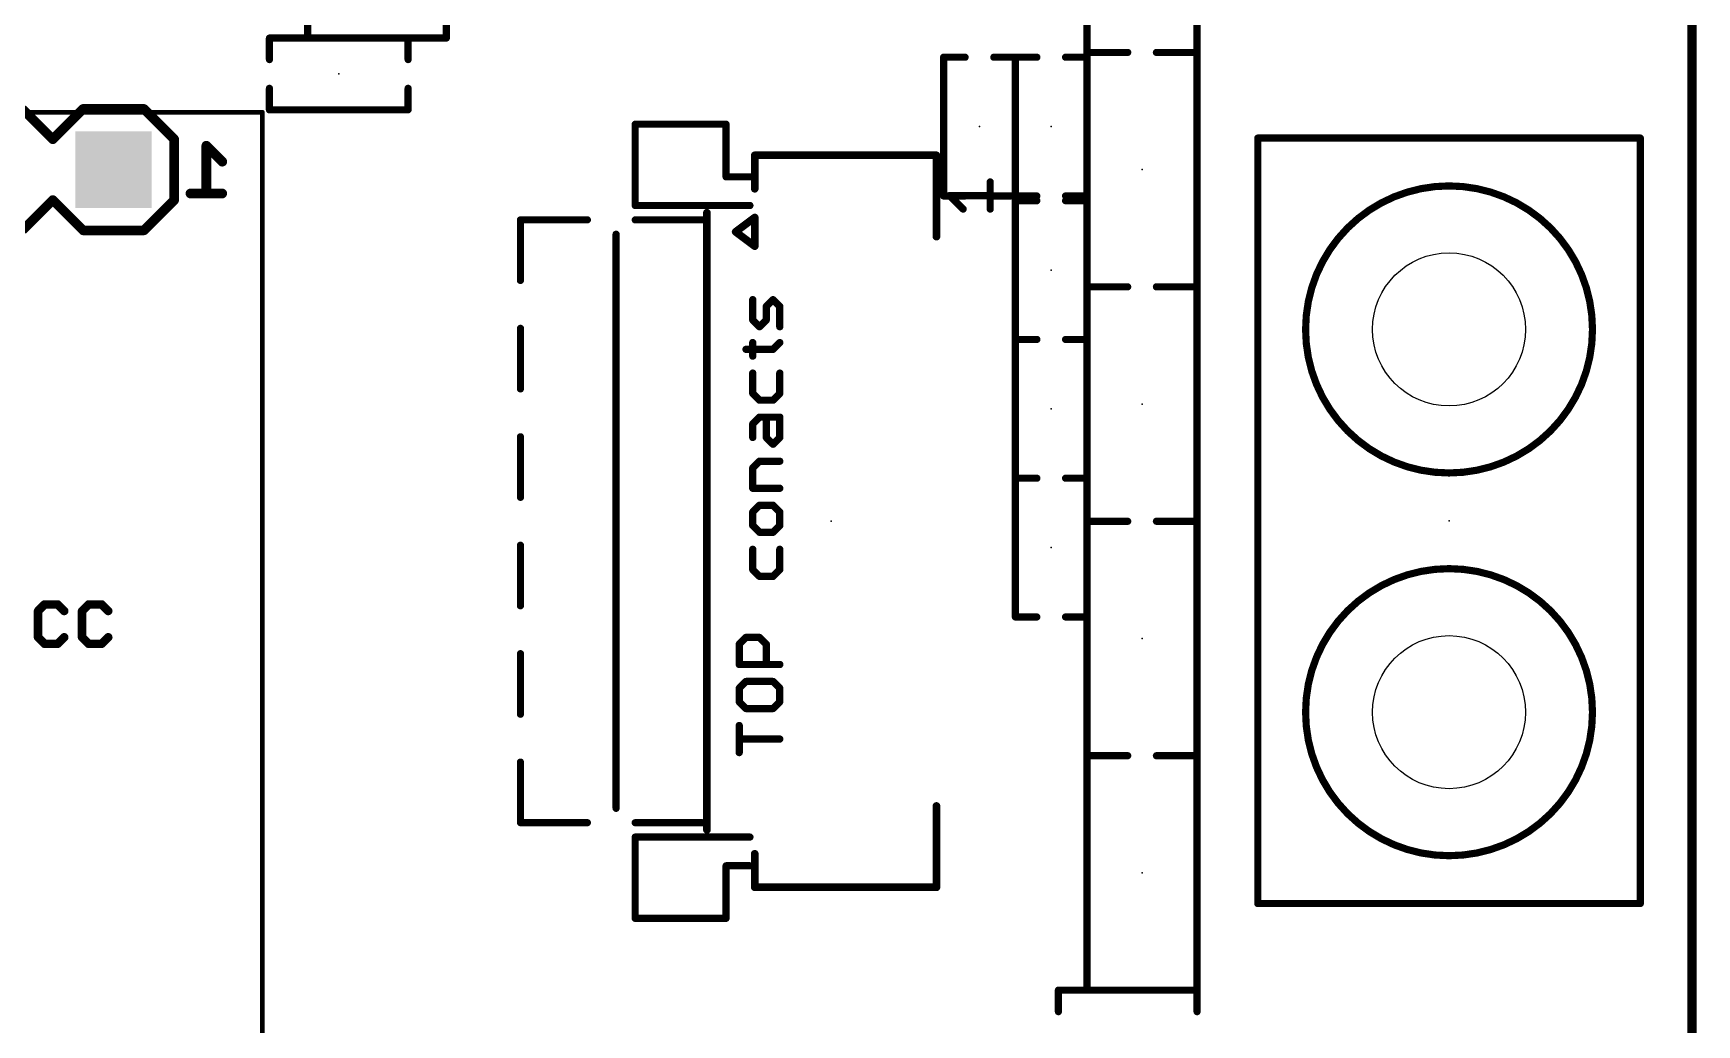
# Model space of a CAD drawing. Extents: x 0 to 89, y 0 to 124.
# Drawn here: x 54.21 to 89, y 50.43 to 71.15 of the extents above; entities that cross this region are included whole.
import ezdxf

# ---------------------------------------------------------------- set-up
doc = ezdxf.new("R2010")
doc.units = 0
for name, color, linetype in [('17', 82, 'CONTINUOUS'), ('20', 7, 'CONTINUOUS'), ('21', 253, 'CONTINUOUS'), ('22', 253, 'CONTINUOUS'), ('23', 7, 'CONTINUOUS'), ('24', 7, 'CONTINUOUS')]:
    doc.layers.add(name, color=color, linetype=linetype)

# ---------------------------------------------------------------- blocks, each defined once
blk = doc.blocks.new('SQUAREP')
blk.add_solid([(-0.5, -0.5), (0.5, -0.5), (-0.5, 0.5), (0.5, 0.5)])

msp = doc.modelspace()

# ---------------------------------------------------------------- linework, layer by layer
at = {"layer": '20', "const_width": 0.01}
msp.add_lwpolyline([(88.9, 0), (88.9, 121.92)], dxfattribs=at)
at = {"layer": '20'}
for centre in [(83.82, 64.96), (83.82, 56.96)]:
    msp.add_circle(centre, 1.6, dxfattribs=at)
at = {"layer": '21'}
for points, const_width in [([(88.9, 0), (88.9, 121.92)], 0.2), ([(76.25, 70.75), (76.25, 75.65)], 0.15), ([(78.55, 75.65), (78.55, 70.75)], 0.15), ([(59.95, 71.05), (59.95, 71.5)], 0.15), ([(62.85, 71.5), (62.85, 71.05)], 0.15), ([(59.15, 70.6), (59.15, 71.05)], 0.15), ([(59.15, 71.05), (62.05, 71.05)], 0.15), ([(62.85, 71.05), (59.95, 71.05)], 0.15), ([(62.05, 71.05), (62.05, 70.6)], 0.15), ([(73.25, 67.75), (73.25, 70.65)], 0.15), ([(73.25, 70.65), (73.7, 70.65)], 0.15), ([(74.3, 70.65), (74.75, 70.65)], 0.15), ([(74.75, 70.65), (74.75, 67.75)], 0.15), ([(74.75, 67.75), (74.75, 70.65)], 0.15), ([(74.75, 70.65), (75.2, 70.65)], 0.15), ([(75.8, 70.65), (76.25, 70.65)], 0.15), ([(76.25, 65.85), (76.25, 70.75)], 0.15), ([(76.25, 70.75), (77.1, 70.75)], 0.15), ([(77.1, 70.75), (76.25, 70.75)], 0.15), ([(76.25, 70.65), (76.25, 67.75)], 0.15), ([(77.7, 70.75), (78.55, 70.75)], 0.15), ([(78.55, 70.75), (77.7, 70.75)], 0.15), ([(78.55, 70.75), (78.55, 65.85)], 0.15), ([(59.15, 69.55), (59.15, 70)], 0.15), ([(62.05, 70), (62.05, 69.55)], 0.15), ([(62.05, 69.55), (59.15, 69.55)], 0.15), ([(66.8, 69.25), (68.7, 69.25)], 0.15), ([(66.8, 69.25), (66.8, 67.55)], 0.15), ([(68.7, 69.25), (68.7, 68.15)], 0.15), ([(79.82, 68.96), (87.82, 68.96)], 0.15), ([(79.82, 52.96), (79.82, 68.96)], 0.15), ([(87.82, 68.96), (87.82, 52.96)], 0.15), ([(73.1, 68.6), (69.3, 68.6)], 0.16), ([(69.3, 68.6), (69.3, 67.9)], 0.16), ([(73.1, 66.9), (73.1, 68.6)], 0.16), ([(68.7, 68.15), (69.2, 68.15)], 0.15), ([(74.2238, 67.4762), (74.2238, 68.0418)], 0.1524), ([(66.8, 67.55), (69.2, 67.55)], 0.15), ([(73.7, 67.75), (73.25, 67.75)], 0.15), ([(73.6583, 67.4762), (73.3755, 67.759)], 0.1524), ([(73.3755, 67.759), (74.2238, 67.759)], 0.1524), ([(74.75, 67.75), (74.3, 67.75)], 0.15), ([(75.2, 67.75), (74.75, 67.75)], 0.15), ([(74.75, 64.75), (74.75, 67.65)], 0.15), ([(74.75, 67.65), (75.2, 67.65)], 0.15), ([(76.25, 67.75), (75.8, 67.75)], 0.15), ([(75.8, 67.65), (76.25, 67.65)], 0.15), ([(76.25, 67.65), (76.25, 64.75)], 0.15), ([(65.8, 67.25), (64.4, 67.25)], 0.15), ([(64.4, 67.25), (64.4, 65.9833)], 0.15), ([(68.2, 67.25), (66.8, 67.25)], 0.15), ([(68.3, 67.4), (68.3, 54.5)], 0.16), ([(69.3, 67.3), (68.9, 67)], 0.16), ([(69.3, 66.7), (69.3, 67.3)], 0.16), ([(66.4, 66.95), (66.4, 54.95)], 0.15), ([(68.9, 67), (69.3, 66.7)], 0.16), ([(77.1, 65.85), (76.25, 65.85)], 0.15), ([(76.25, 60.95), (76.25, 65.85)], 0.15), ([(76.25, 65.85), (77.1, 65.85)], 0.15), ([(78.55, 65.85), (77.7, 65.85)], 0.15), ([(77.7, 65.85), (78.55, 65.85)], 0.15), ([(78.55, 65.85), (78.55, 60.95)], 0.15), ([(69.2583, 65.1576), (69.2583, 65.5818)], 0.1524), ([(69.6824, 65.5818), (69.541, 65.4404)], 0.1524), ([(69.541, 65.4404), (69.541, 65.1576)], 0.1524), ([(69.8238, 65.4404), (69.6824, 65.5818)], 0.1524), ([(69.8238, 65.0163), (69.8238, 65.4404)], 0.1524), ([(64.4, 64.9833), (64.4, 63.7167)], 0.15), ([(69.3996, 65.0163), (69.2583, 65.1576)], 0.1524), ([(69.541, 65.1576), (69.3996, 65.0163)], 0.1524), ([(69.2583, 64.4024), (69.2583, 64.6852)], 0.1524), ([(69.6824, 64.5438), (69.8238, 64.6852)], 0.1524), ([(75.2, 64.75), (74.75, 64.75)], 0.15), ([(74.75, 61.85), (74.75, 64.75)], 0.15), ([(74.75, 64.75), (75.2, 64.75)], 0.15), ([(76.25, 64.75), (75.8, 64.75)], 0.15), ([(75.8, 64.75), (76.25, 64.75)], 0.15), ([(76.25, 64.75), (76.25, 61.85)], 0.15), ([(69.1169, 64.5438), (69.6824, 64.5438)], 0.1524), ([(69.2583, 64.0472), (69.2583, 63.623)], 0.1524), ([(69.8238, 63.623), (69.8238, 64.0472)], 0.1524), ([(69.2583, 63.623), (69.3996, 63.4816)], 0.1524), ([(69.6824, 63.4816), (69.8238, 63.623)], 0.1524), ([(69.3996, 63.4816), (69.6824, 63.4816)], 0.1524), ([(69.2583, 62.985), (69.3996, 63.1264)], 0.1524), ([(69.2583, 62.7022), (69.2583, 62.985)], 0.1524), ([(69.3996, 63.1264), (69.8238, 63.1264)], 0.1524), ([(69.541, 62.7022), (69.541, 63.1264)], 0.1524), ([(69.8238, 63.1264), (69.8238, 62.7022)], 0.1524), ([(64.4, 62.7167), (64.4, 61.45)], 0.15), ([(69.6824, 62.5608), (69.541, 62.7022)], 0.1524), ([(69.8238, 62.7022), (69.6824, 62.5608)], 0.1524), ([(69.2583, 62.0642), (69.3996, 62.2056)], 0.1524), ([(69.3996, 62.2056), (69.8238, 62.2056)], 0.1524), ([(69.2583, 61.64), (69.2583, 62.0642)], 0.1524), ([(74.75, 58.95), (74.75, 61.85)], 0.15), ([(74.75, 61.85), (75.2, 61.85)], 0.15), ([(75.2, 61.85), (74.75, 61.85)], 0.15), ([(75.8, 61.85), (76.25, 61.85)], 0.15), ([(76.25, 61.85), (75.8, 61.85)], 0.15), ([(76.25, 61.85), (76.25, 58.95)], 0.15), ([(69.8238, 61.64), (69.2583, 61.64)], 0.1524), ([(69.3996, 61.2848), (69.2583, 61.1434)], 0.1524), ([(69.6824, 61.2848), (69.3996, 61.2848)], 0.1524), ([(69.8238, 61.1434), (69.6824, 61.2848)], 0.1524), ([(69.2583, 61.1434), (69.2583, 60.8606)], 0.1524), ([(69.2583, 60.8606), (69.3996, 60.7193)], 0.1524), ([(69.6824, 60.7193), (69.8238, 60.8606)], 0.1524), ([(69.8238, 60.8606), (69.8238, 61.1434)], 0.1524), ([(76.25, 56.05), (76.25, 60.95)], 0.15), ([(76.25, 60.95), (77.1, 60.95)], 0.15), ([(77.1, 60.95), (76.25, 60.95)], 0.15), ([(77.7, 60.95), (78.55, 60.95)], 0.15), ([(78.55, 60.95), (77.7, 60.95)], 0.15), ([(78.55, 60.95), (78.55, 56.05)], 0.15), ([(69.3996, 60.7193), (69.6824, 60.7193)], 0.1524), ([(64.4, 60.45), (64.4, 59.1833)], 0.15), ([(69.2583, 60.364), (69.2583, 59.9399)], 0.1524), ([(69.8238, 59.9399), (69.8238, 60.364)], 0.1524), ([(69.2583, 59.9399), (69.3996, 59.7985)], 0.1524), ([(69.3996, 59.7985), (69.6824, 59.7985)], 0.1524), ([(69.6824, 59.7985), (69.8238, 59.9399)], 0.1524), ([(54.4476, 59.2118), (54.3105, 59.0747)], 0.1778), ([(54.3105, 59.0747), (54.3105, 58.5261)], 0.1778), ([(54.7219, 59.2118), (54.4476, 59.2118)], 0.1778), ([(54.8591, 59.0747), (54.7219, 59.2118)], 0.1778), ([(55.3684, 59.2118), (55.2313, 59.0747)], 0.1778), ([(55.2313, 59.0747), (55.2313, 58.5261)], 0.1778), ([(55.6427, 59.2118), (55.3684, 59.2118)], 0.1778), ([(55.7799, 59.0747), (55.6427, 59.2118)], 0.1778), ([(75.2, 58.95), (74.75, 58.95)], 0.15), ([(76.25, 58.95), (75.8, 58.95)], 0.15), ([(54.3105, 58.5261), (54.4476, 58.3889)], 0.1778), ([(54.4476, 58.3889), (54.7219, 58.3889)], 0.1778), ([(54.7219, 58.3889), (54.8591, 58.5261)], 0.1778), ([(55.2313, 58.5261), (55.3684, 58.3889)], 0.1778), ([(55.3684, 58.3889), (55.6427, 58.3889)], 0.1778), ([(55.6427, 58.3889), (55.7799, 58.5261)], 0.1778), ([(68.9755, 58.3811), (69.1169, 58.5225)], 0.1524), ([(68.9755, 57.9569), (68.9755, 58.3811)], 0.1524), ([(69.1169, 58.5225), (69.3996, 58.5225)], 0.1524), ([(69.3996, 58.5225), (69.541, 58.3811)], 0.1524), ([(69.541, 58.3811), (69.541, 57.9569)], 0.1524), ([(64.4, 58.1833), (64.4, 56.9167)], 0.15), ([(69.8238, 57.9569), (68.9755, 57.9569)], 0.1524), ([(69.1169, 57.6017), (68.9755, 57.4603)], 0.1524), ([(68.9755, 57.4603), (68.9755, 57.1775)], 0.1524), ([(69.6824, 57.6017), (69.1169, 57.6017)], 0.1524), ([(69.8238, 57.4603), (69.6824, 57.6017)], 0.1524), ([(69.8238, 57.1775), (69.8238, 57.4603)], 0.1524), ([(68.9755, 57.1775), (69.1169, 57.0361)], 0.1524), ([(69.1169, 57.0361), (69.6824, 57.0361)], 0.1524), ([(69.6824, 57.0361), (69.8238, 57.1775)], 0.1524), ([(68.9755, 56.1153), (68.9755, 56.6809)], 0.1524), ([(69.8238, 56.3981), (68.9755, 56.3981)], 0.1524), ([(77.1, 56.05), (76.25, 56.05)], 0.15), ([(76.25, 51.15), (76.25, 56.05)], 0.15), ([(76.25, 56.05), (77.1, 56.05)], 0.15), ([(78.55, 56.05), (77.7, 56.05)], 0.15), ([(77.7, 56.05), (78.55, 56.05)], 0.15), ([(78.55, 56.05), (78.55, 51.15)], 0.15), ([(64.4, 55.9167), (64.4, 54.65)], 0.15), ([(73.1, 55), (73.1, 53.3)], 0.16), ([(64.4, 54.65), (65.8, 54.65)], 0.15), ([(66.8, 54.65), (68.2, 54.65)], 0.15), ([(66.8, 52.65), (66.8, 54.35)], 0.15), ([(66.8, 54.35), (69.2, 54.35)], 0.15), ([(69.3, 53.3), (69.3, 54)], 0.16), ([(68.7, 52.65), (68.7, 53.75)], 0.15), ([(68.7, 53.75), (69.2, 53.75)], 0.15), ([(73.1, 53.3), (69.3, 53.3)], 0.16), ([(87.82, 52.96), (79.82, 52.96)], 0.15), ([(66.8, 52.65), (68.7, 52.65)], 0.15), ([(75.65, 50.7), (75.65, 51.15)], 0.15), ([(75.65, 51.15), (78.55, 51.15)], 0.15), ([(77.1, 51.15), (76.25, 51.15)], 0.15), ([(78.55, 51.15), (77.7, 51.15)], 0.15), ([(78.55, 51.15), (78.55, 50.7)], 0.15)]:
    msp.add_lwpolyline(points, dxfattribs=dict(at, const_width=const_width))
for points, const_width in [([(59.1875, 71.05, 1), (59.1125, 71.05)], 0.075), ([(59.15, 71.0875, 1), (59.15, 71.0125)], 0.075), ([(59.95, 71.0875, 1), (59.95, 71.0125)], 0.075), ([(59.9125, 71.05, 1), (59.9875, 71.05)], 0.075), ([(62.0875, 71.05, 1), (62.0125, 71.05)], 0.075), ([(62.05, 71.0125, 1), (62.05, 71.0875)], 0.075), ([(62.8125, 71.05, 1), (62.8875, 71.05)], 0.075), ([(62.85, 71.0125, 1), (62.85, 71.0875)], 0.075), ([(59.1125, 70.6, 1), (59.1875, 70.6)], 0.075), ([(62.0125, 70.6, 1), (62.0875, 70.6)], 0.075), ([(73.2875, 70.65, 1), (73.2125, 70.65)], 0.075), ([(73.25, 70.6875, 1), (73.25, 70.6125)], 0.075), ([(73.7, 70.6125, 1), (73.7, 70.6875)], 0.075), ([(74.3, 70.6875, 1), (74.3, 70.6125)], 0.075), ([(74.7875, 70.65, 1), (74.7125, 70.65)], 0.075), ([(74.7875, 70.65, 1), (74.7125, 70.65)], 0.075), ([(74.75, 70.6875, 1), (74.75, 70.6125)], 0.075), ([(74.75, 70.6125, 1), (74.75, 70.6875)], 0.075), ([(75.2, 70.6125, 1), (75.2, 70.6875)], 0.075), ([(75.8, 70.6875, 1), (75.8, 70.6125)], 0.075), ([(76.2875, 70.75, 1), (76.2125, 70.75)], 0.075), ([(76.25, 70.7875, 1), (76.25, 70.7125)], 0.075), ([(76.25, 70.7875, 1), (76.25, 70.7125)], 0.075), ([(76.2125, 70.75, 1), (76.2875, 70.75)], 0.075), ([(76.2875, 70.65, 1), (76.2125, 70.65)], 0.075), ([(76.25, 70.6125, 1), (76.25, 70.6875)], 0.075), ([(77.1, 70.7125, 1), (77.1, 70.7875)], 0.075), ([(77.1, 70.7125, 1), (77.1, 70.7875)], 0.075), ([(77.7, 70.7875, 1), (77.7, 70.7125)], 0.075), ([(77.7, 70.7875, 1), (77.7, 70.7125)], 0.075), ([(78.5875, 70.75, 1), (78.5125, 70.75)], 0.075), ([(78.5125, 70.75, 1), (78.5875, 70.75)], 0.075), ([(78.55, 70.7125, 1), (78.55, 70.7875)], 0.075), ([(78.55, 70.7125, 1), (78.55, 70.7875)], 0.075), ([(59.1875, 70, 1), (59.1125, 70)], 0.075), ([(62.0875, 70, 1), (62.0125, 70)], 0.075), ([(59.15, 69.5875, 1), (59.15, 69.5125)], 0.075), ([(59.1125, 69.55, 1), (59.1875, 69.55)], 0.075), ([(62.0125, 69.55, 1), (62.0875, 69.55)], 0.075), ([(62.05, 69.5125, 1), (62.05, 69.5875)], 0.075), ([(66.8, 69.2875, 1), (66.8, 69.2125)], 0.075), ([(66.8375, 69.25, 1), (66.7625, 69.25)], 0.075), ([(68.7375, 69.25, 1), (68.6625, 69.25)], 0.075), ([(68.7, 69.2125, 1), (68.7, 69.2875)], 0.075), ([(79.82, 68.9975, 1), (79.82, 68.9225)], 0.075), ([(79.8575, 68.96, 1), (79.7825, 68.96)], 0.075), ([(87.8575, 68.96, 1), (87.7825, 68.96)], 0.075), ([(87.82, 68.9225, 1), (87.82, 68.9975)], 0.075), ([(69.3, 68.64, 1), (69.3, 68.56)], 0.08), ([(69.34, 68.6, 1), (69.26, 68.6)], 0.08), ([(73.14, 68.6, 1), (73.06, 68.6)], 0.08), ([(73.1, 68.56, 1), (73.1, 68.64)], 0.08), ([(68.7, 68.1875, 1), (68.7, 68.1125)], 0.075), ([(68.6625, 68.15, 1), (68.7375, 68.15)], 0.075), ([(69.2, 68.1125, 1), (69.2, 68.1875)], 0.075), ([(69.26, 67.9, 1), (69.34, 67.9)], 0.08), ([(74.2619, 68.0418, 1), (74.1857, 68.0418)], 0.0762), ([(83.82, 61.96, 1), (83.82, 67.96, 1), (83.82, 61.96)], 0.15), ([(66.8, 67.5875, 1), (66.8, 67.5125)], 0.075), ([(66.7625, 67.55, 1), (66.8375, 67.55)], 0.075), ([(69.2, 67.5125, 1), (69.2, 67.5875)], 0.075), ([(73.25, 67.7875, 1), (73.25, 67.7125)], 0.075), ([(73.2125, 67.75, 1), (73.2875, 67.75)], 0.075), ([(73.4024, 67.7859, 1), (73.3485, 67.732)], 0.0762), ([(73.3755, 67.7971, 1), (73.3755, 67.7209)], 0.0762), ([(73.6313, 67.4493, 1), (73.6852, 67.5031)], 0.0762), ([(73.7, 67.7125, 1), (73.7, 67.7875)], 0.075), ([(74.1857, 67.4762, 1), (74.2619, 67.4762)], 0.0762), ([(74.2238, 67.7209, 1), (74.2238, 67.7971)], 0.0762), ([(74.3, 67.7875, 1), (74.3, 67.7125)], 0.075), ([(74.75, 67.7875, 1), (74.75, 67.7125)], 0.075), ([(74.7125, 67.75, 1), (74.7875, 67.75)], 0.075), ([(74.7125, 67.75, 1), (74.7875, 67.75)], 0.075), ([(74.7875, 67.65, 1), (74.7125, 67.65)], 0.075), ([(74.75, 67.6875, 1), (74.75, 67.6125)], 0.075), ([(74.75, 67.7125, 1), (74.75, 67.7875)], 0.075), ([(75.2, 67.7125, 1), (75.2, 67.7875)], 0.075), ([(75.2, 67.6125, 1), (75.2, 67.6875)], 0.075), ([(75.8, 67.7875, 1), (75.8, 67.7125)], 0.075), ([(75.8, 67.6875, 1), (75.8, 67.6125)], 0.075), ([(76.2125, 67.75, 1), (76.2875, 67.75)], 0.075), ([(76.2875, 67.65, 1), (76.2125, 67.65)], 0.075), ([(76.25, 67.7125, 1), (76.25, 67.7875)], 0.075), ([(76.25, 67.6125, 1), (76.25, 67.6875)], 0.075), ([(64.4, 67.2875, 1), (64.4, 67.2125)], 0.075), ([(64.4375, 67.25, 1), (64.3625, 67.25)], 0.075), ([(65.8, 67.2125, 1), (65.8, 67.2875)], 0.075), ([(66.8, 67.2875, 1), (66.8, 67.2125)], 0.075), ([(68.2, 67.2125, 1), (68.2, 67.2875)], 0.075), ([(68.34, 67.4, 1), (68.26, 67.4)], 0.08), ([(69.34, 67.3, 1), (69.26, 67.3)], 0.08), ([(69.324, 67.268, 1), (69.276, 67.332)], 0.08), ([(66.4375, 66.95, 1), (66.3625, 66.95)], 0.075), ([(68.924, 67.032, 1), (68.876, 66.968)], 0.08), ([(68.876, 67.032, 1), (68.924, 66.968)], 0.08), ([(73.06, 66.9, 1), (73.14, 66.9)], 0.08), ([(69.26, 66.7, 1), (69.34, 66.7)], 0.08), ([(69.276, 66.668, 1), (69.324, 66.732)], 0.08), ([(64.3625, 65.9833, 1), (64.4375, 65.9833)], 0.075), ([(76.25, 65.8875, 1), (76.25, 65.8125)], 0.075), ([(76.2875, 65.85, 1), (76.2125, 65.85)], 0.075), ([(76.25, 65.8875, 1), (76.25, 65.8125)], 0.075), ([(76.2125, 65.85, 1), (76.2875, 65.85)], 0.075), ([(77.1, 65.8125, 1), (77.1, 65.8875)], 0.075), ([(77.1, 65.8125, 1), (77.1, 65.8875)], 0.075), ([(77.7, 65.8875, 1), (77.7, 65.8125)], 0.075), ([(77.7, 65.8875, 1), (77.7, 65.8125)], 0.075), ([(78.5875, 65.85, 1), (78.5125, 65.85)], 0.075), ([(78.5125, 65.85, 1), (78.5875, 65.85)], 0.075), ([(78.55, 65.8125, 1), (78.55, 65.8875)], 0.075), ([(78.55, 65.8125, 1), (78.55, 65.8875)], 0.075), ([(69.2964, 65.5818, 1), (69.2202, 65.5818)], 0.0762), ([(69.5791, 65.4404, 1), (69.5029, 65.4404)], 0.0762), ([(69.5141, 65.4674, 1), (69.568, 65.4135)], 0.0762), ([(69.7094, 65.6087, 1), (69.6555, 65.5549)], 0.0762), ([(69.7094, 65.5549, 1), (69.6555, 65.6087)], 0.0762), ([(69.8619, 65.4404, 1), (69.7857, 65.4404)], 0.0762), ([(69.7969, 65.4135, 1), (69.8507, 65.4674)], 0.0762), ([(64.4375, 64.9833, 1), (64.3625, 64.9833)], 0.075), ([(69.2852, 65.1846, 1), (69.2313, 65.1307)], 0.0762), ([(69.2202, 65.1576, 1), (69.2964, 65.1576)], 0.0762), ([(69.3727, 65.0432, 1), (69.4266, 64.9893)], 0.0762), ([(69.3727, 64.9893, 1), (69.4266, 65.0432)], 0.0762), ([(69.5029, 65.1576, 1), (69.5791, 65.1576)], 0.0762), ([(69.568, 65.1307, 1), (69.5141, 65.1846)], 0.0762), ([(69.2964, 64.6852, 1), (69.2202, 64.6852)], 0.0762), ([(69.7857, 65.0163, 1), (69.8619, 65.0163)], 0.0762), ([(69.8507, 64.6582, 1), (69.7969, 64.7121)], 0.0762), ([(74.75, 64.7875, 1), (74.75, 64.7125)], 0.075), ([(74.7875, 64.75, 1), (74.7125, 64.75)], 0.075), ([(74.75, 64.7875, 1), (74.75, 64.7125)], 0.075), ([(74.7125, 64.75, 1), (74.7875, 64.75)], 0.075), ([(75.2, 64.7125, 1), (75.2, 64.7875)], 0.075), ([(75.2, 64.7125, 1), (75.2, 64.7875)], 0.075), ([(75.8, 64.7875, 1), (75.8, 64.7125)], 0.075), ([(75.8, 64.7875, 1), (75.8, 64.7125)], 0.075), ([(76.2875, 64.75, 1), (76.2125, 64.75)], 0.075), ([(76.2125, 64.75, 1), (76.2875, 64.75)], 0.075), ([(76.25, 64.7125, 1), (76.25, 64.7875)], 0.075), ([(76.25, 64.7125, 1), (76.25, 64.7875)], 0.075), ([(69.1169, 64.5819, 1), (69.1169, 64.5057)], 0.0762), ([(69.2202, 64.4024, 1), (69.2964, 64.4024)], 0.0762), ([(69.6555, 64.5707, 1), (69.7094, 64.5168)], 0.0762), ([(69.6824, 64.5057, 1), (69.6824, 64.5819)], 0.0762), ([(69.2964, 64.0472, 1), (69.2202, 64.0472)], 0.0762), ([(69.8619, 64.0472, 1), (69.7857, 64.0472)], 0.0762), ([(64.3625, 63.7167, 1), (64.4375, 63.7167)], 0.075), ([(69.2852, 63.6499, 1), (69.2313, 63.5961)], 0.0762), ([(69.8507, 63.5961, 1), (69.7969, 63.6499)], 0.0762), ([(69.2202, 63.623, 1), (69.2964, 63.623)], 0.0762), ([(69.3996, 63.5197, 1), (69.3996, 63.4435)], 0.0762), ([(69.3727, 63.4547, 1), (69.4266, 63.5086)], 0.0762), ([(69.6555, 63.5086, 1), (69.7094, 63.4547)], 0.0762), ([(69.6824, 63.4435, 1), (69.6824, 63.5197)], 0.0762), ([(69.7857, 63.623, 1), (69.8619, 63.623)], 0.0762), ([(69.2313, 63.0119, 1), (69.2852, 62.958)], 0.0762), ([(69.2964, 62.985, 1), (69.2202, 62.985)], 0.0762), ([(69.3996, 63.1645, 1), (69.3996, 63.0883)], 0.0762), ([(69.4266, 63.0994, 1), (69.3727, 63.1533)], 0.0762), ([(69.5791, 63.1264, 1), (69.5029, 63.1264)], 0.0762), ([(69.8619, 63.1264, 1), (69.7857, 63.1264)], 0.0762), ([(69.8238, 63.0883, 1), (69.8238, 63.1645)], 0.0762), ([(64.4375, 62.7167, 1), (64.3625, 62.7167)], 0.075), ([(69.2202, 62.7022, 1), (69.2964, 62.7022)], 0.0762), ([(69.568, 62.7292, 1), (69.5141, 62.6753)], 0.0762), ([(69.5029, 62.7022, 1), (69.5791, 62.7022)], 0.0762), ([(69.6555, 62.5878, 1), (69.7094, 62.5339)], 0.0762), ([(69.6555, 62.5339, 1), (69.7094, 62.5878)], 0.0762), ([(69.7857, 62.7022, 1), (69.8619, 62.7022)], 0.0762), ([(69.8507, 62.6753, 1), (69.7969, 62.7292)], 0.0762), ([(69.3996, 62.2437, 1), (69.3996, 62.1675)], 0.0762), ([(69.4266, 62.1787, 1), (69.3727, 62.2325)], 0.0762), ([(69.8238, 62.1675, 1), (69.8238, 62.2437)], 0.0762), ([(69.2964, 62.0642, 1), (69.2202, 62.0642)], 0.0762), ([(69.2313, 62.0911, 1), (69.2852, 62.0373)], 0.0762), ([(74.7875, 61.85, 1), (74.7125, 61.85)], 0.075), ([(74.75, 61.8875, 1), (74.75, 61.8125)], 0.075), ([(74.75, 61.8875, 1), (74.75, 61.8125)], 0.075), ([(75.2, 61.8125, 1), (75.2, 61.8875)], 0.075), ([(75.2, 61.8125, 1), (75.2, 61.8875)], 0.075), ([(75.8, 61.8875, 1), (75.8, 61.8125)], 0.075), ([(75.8, 61.8875, 1), (75.8, 61.8125)], 0.075), ([(76.2875, 61.85, 1), (76.2125, 61.85)], 0.075), ([(76.25, 61.8125, 1), (76.25, 61.8875)], 0.075), ([(76.25, 61.8125, 1), (76.25, 61.8875)], 0.075), ([(69.2583, 61.6781, 1), (69.2583, 61.6019)], 0.0762), ([(69.2202, 61.64, 1), (69.2964, 61.64)], 0.0762), ([(69.8238, 61.6019, 1), (69.8238, 61.6781)], 0.0762), ([(74.7125, 61.85, 1), (74.7875, 61.85)], 0.075), ([(76.2125, 61.85, 1), (76.2875, 61.85)], 0.075), ([(64.3625, 61.45, 1), (64.4375, 61.45)], 0.075), ([(69.3996, 61.3229, 1), (69.3996, 61.2467)], 0.0762), ([(69.4266, 61.2579, 1), (69.3727, 61.3118)], 0.0762), ([(69.7094, 61.3118, 1), (69.6555, 61.2579)], 0.0762), ([(69.6824, 61.2467, 1), (69.6824, 61.3229)], 0.0762), ([(69.2313, 61.1704, 1), (69.2852, 61.1165)], 0.0762), ([(69.2852, 60.8876, 1), (69.2313, 60.8337)], 0.0762), ([(69.2964, 61.1434, 1), (69.2202, 61.1434)], 0.0762), ([(69.2202, 60.8606, 1), (69.2964, 60.8606)], 0.0762), ([(69.8619, 61.1434, 1), (69.7857, 61.1434)], 0.0762), ([(69.7857, 60.8606, 1), (69.8619, 60.8606)], 0.0762), ([(69.7969, 61.1165, 1), (69.8507, 61.1704)], 0.0762), ([(69.8507, 60.8337, 1), (69.7969, 60.8876)], 0.0762), ([(76.2875, 60.95, 1), (76.2125, 60.95)], 0.075), ([(76.25, 60.9875, 1), (76.25, 60.9125)], 0.075), ([(76.25, 60.9875, 1), (76.25, 60.9125)], 0.075), ([(76.2125, 60.95, 1), (76.2875, 60.95)], 0.075), ([(77.1, 60.9125, 1), (77.1, 60.9875)], 0.075), ([(77.1, 60.9125, 1), (77.1, 60.9875)], 0.075), ([(77.7, 60.9875, 1), (77.7, 60.9125)], 0.075), ([(77.7, 60.9875, 1), (77.7, 60.9125)], 0.075), ([(78.5875, 60.95, 1), (78.5125, 60.95)], 0.075), ([(78.5125, 60.95, 1), (78.5875, 60.95)], 0.075), ([(78.55, 60.9125, 1), (78.55, 60.9875)], 0.075), ([(78.55, 60.9125, 1), (78.55, 60.9875)], 0.075), ([(69.3996, 60.7574, 1), (69.3996, 60.6812)], 0.0762), ([(69.3727, 60.6923, 1), (69.4266, 60.7462)], 0.0762), ([(69.6555, 60.7462, 1), (69.7094, 60.6923)], 0.0762), ([(69.6824, 60.6812, 1), (69.6824, 60.7574)], 0.0762), ([(64.4375, 60.45, 1), (64.3625, 60.45)], 0.075), ([(69.2964, 60.364, 1), (69.2202, 60.364)], 0.0762), ([(69.8619, 60.364, 1), (69.7857, 60.364)], 0.0762), ([(69.2852, 59.9668, 1), (69.2313, 59.9129)], 0.0762), ([(69.2202, 59.9399, 1), (69.2964, 59.9399)], 0.0762), ([(69.3996, 59.8366, 1), (69.3996, 59.7604)], 0.0762), ([(69.3727, 59.7715, 1), (69.4266, 59.8254)], 0.0762), ([(69.6555, 59.8254, 1), (69.7094, 59.7715)], 0.0762), ([(69.6824, 59.7604, 1), (69.6824, 59.8366)], 0.0762), ([(69.7857, 59.9399, 1), (69.8619, 59.9399)], 0.0762), ([(69.8507, 59.9129, 1), (69.7969, 59.9668)], 0.0762), ([(83.82, 53.96, 1), (83.82, 59.96, 1), (83.82, 53.96)], 0.15), ([(54.279, 59.1061, 1), (54.3419, 59.0432)], 0.0889), ([(54.3549, 59.0747, 1), (54.266, 59.0747)], 0.0889), ([(54.4476, 59.2563, 1), (54.4476, 59.1674)], 0.0889), ([(54.4791, 59.1804, 1), (54.4162, 59.2432)], 0.0889), ([(54.7534, 59.2432, 1), (54.6905, 59.1804)], 0.0889), ([(54.7219, 59.1674, 1), (54.7219, 59.2563)], 0.0889), ([(54.8276, 59.0432, 1), (54.8905, 59.1061)], 0.0889), ([(55.1998, 59.1061, 1), (55.2627, 59.0432)], 0.0889), ([(55.2757, 59.0747, 1), (55.1868, 59.0747)], 0.0889), ([(55.3684, 59.2563, 1), (55.3684, 59.1674)], 0.0889), ([(55.3998, 59.1804, 1), (55.337, 59.2432)], 0.0889), ([(55.6741, 59.2432, 1), (55.6113, 59.1804)], 0.0889), ([(55.6427, 59.1674, 1), (55.6427, 59.2563)], 0.0889), ([(55.7484, 59.0432, 1), (55.8113, 59.1061)], 0.0889), ([(64.3625, 59.1833, 1), (64.4375, 59.1833)], 0.075), ([(74.75, 58.9875, 1), (74.75, 58.9125)], 0.075), ([(74.7125, 58.95, 1), (74.7875, 58.95)], 0.075), ([(75.2, 58.9125, 1), (75.2, 58.9875)], 0.075), ([(75.8, 58.9875, 1), (75.8, 58.9125)], 0.075), ([(76.2125, 58.95, 1), (76.2875, 58.95)], 0.075), ([(76.25, 58.9125, 1), (76.25, 58.9875)], 0.075), ([(54.3419, 58.5575, 1), (54.279, 58.4946)], 0.0889), ([(54.266, 58.5261, 1), (54.3549, 58.5261)], 0.0889), ([(54.4476, 58.4333, 1), (54.4476, 58.3445)], 0.0889), ([(54.4162, 58.3575, 1), (54.4791, 58.4203)], 0.0889), ([(54.6905, 58.4203, 1), (54.7534, 58.3575)], 0.0889), ([(54.7219, 58.3445, 1), (54.7219, 58.4333)], 0.0889), ([(54.8905, 58.4946, 1), (54.8276, 58.5575)], 0.0889), ([(55.2627, 58.5575, 1), (55.1998, 58.4946)], 0.0889), ([(55.1868, 58.5261, 1), (55.2757, 58.5261)], 0.0889), ([(55.3684, 58.4333, 1), (55.3684, 58.3445)], 0.0889), ([(55.337, 58.3575, 1), (55.3998, 58.4203)], 0.0889), ([(55.6113, 58.4203, 1), (55.6741, 58.3575)], 0.0889), ([(55.6427, 58.3445, 1), (55.6427, 58.4333)], 0.0889), ([(55.8113, 58.4946, 1), (55.7484, 58.5575)], 0.0889), ([(68.9485, 58.408, 1), (69.0024, 58.3541)], 0.0762), ([(69.0136, 58.3811, 1), (68.9374, 58.3811)], 0.0762), ([(69.1169, 58.5606, 1), (69.1169, 58.4844)], 0.0762), ([(69.1438, 58.4955, 1), (69.0899, 58.5494)], 0.0762), ([(69.4266, 58.5494, 1), (69.3727, 58.4955)], 0.0762), ([(69.3996, 58.4844, 1), (69.3996, 58.5606)], 0.0762), ([(69.5791, 58.3811, 1), (69.5029, 58.3811)], 0.0762), ([(69.5141, 58.3541, 1), (69.568, 58.408)], 0.0762), ([(64.4375, 58.1833, 1), (64.3625, 58.1833)], 0.075), ([(68.9755, 57.995, 1), (68.9755, 57.9188)], 0.0762), ([(68.9374, 57.9569, 1), (69.0136, 57.9569)], 0.0762), ([(69.5029, 57.9569, 1), (69.5791, 57.9569)], 0.0762), ([(69.8238, 57.9188, 1), (69.8238, 57.995)], 0.0762), ([(68.9485, 57.4872, 1), (69.0024, 57.4333)], 0.0762), ([(69.0136, 57.4603, 1), (68.9374, 57.4603)], 0.0762), ([(69.1169, 57.6398, 1), (69.1169, 57.5636)], 0.0762), ([(69.1438, 57.5747, 1), (69.0899, 57.6286)], 0.0762), ([(69.7094, 57.6286, 1), (69.6555, 57.5747)], 0.0762), ([(69.6824, 57.5636, 1), (69.6824, 57.6398)], 0.0762), ([(69.8619, 57.4603, 1), (69.7857, 57.4603)], 0.0762), ([(69.7969, 57.4333, 1), (69.8507, 57.4872)], 0.0762), ([(69.0024, 57.2045, 1), (68.9485, 57.1506)], 0.0762), ([(68.9374, 57.1775, 1), (69.0136, 57.1775)], 0.0762), ([(69.1169, 57.0742, 1), (69.1169, 56.998)], 0.0762), ([(69.0899, 57.0092, 1), (69.1438, 57.0631)], 0.0762), ([(69.6555, 57.0631, 1), (69.7094, 57.0092)], 0.0762), ([(69.6824, 56.998, 1), (69.6824, 57.0742)], 0.0762), ([(69.7857, 57.1775, 1), (69.8619, 57.1775)], 0.0762), ([(69.8507, 57.1506, 1), (69.7969, 57.2045)], 0.0762), ([(64.3625, 56.9167, 1), (64.4375, 56.9167)], 0.075), ([(69.0136, 56.6809, 1), (68.9374, 56.6809)], 0.0762), ([(68.9755, 56.4362, 1), (68.9755, 56.36)], 0.0762), ([(69.8238, 56.36, 1), (69.8238, 56.4362)], 0.0762), ([(68.9374, 56.1153, 1), (69.0136, 56.1153)], 0.0762), ([(76.25, 56.0875, 1), (76.25, 56.0125)], 0.075), ([(76.2875, 56.05, 1), (76.2125, 56.05)], 0.075), ([(76.25, 56.0875, 1), (76.25, 56.0125)], 0.075), ([(76.2125, 56.05, 1), (76.2875, 56.05)], 0.075), ([(77.1, 56.0125, 1), (77.1, 56.0875)], 0.075), ([(77.1, 56.0125, 1), (77.1, 56.0875)], 0.075), ([(77.7, 56.0875, 1), (77.7, 56.0125)], 0.075), ([(77.7, 56.0875, 1), (77.7, 56.0125)], 0.075), ([(78.5875, 56.05, 1), (78.5125, 56.05)], 0.075), ([(78.5125, 56.05, 1), (78.5875, 56.05)], 0.075), ([(78.55, 56.0125, 1), (78.55, 56.0875)], 0.075), ([(78.55, 56.0125, 1), (78.55, 56.0875)], 0.075), ([(64.4375, 55.9167, 1), (64.3625, 55.9167)], 0.075), ([(66.3625, 54.95, 1), (66.4375, 54.95)], 0.075), ([(73.14, 55, 1), (73.06, 55)], 0.08), ([(64.4, 54.6875, 1), (64.4, 54.6125)], 0.075), ([(64.3625, 54.65, 1), (64.4375, 54.65)], 0.075), ([(65.8, 54.6125, 1), (65.8, 54.6875)], 0.075), ([(66.8, 54.6875, 1), (66.8, 54.6125)], 0.075), ([(68.2, 54.6125, 1), (68.2, 54.6875)], 0.075), ([(66.8375, 54.35, 1), (66.7625, 54.35)], 0.075), ([(66.8, 54.3875, 1), (66.8, 54.3125)], 0.075), ([(68.26, 54.5, 1), (68.34, 54.5)], 0.08), ([(69.2, 54.3125, 1), (69.2, 54.3875)], 0.075), ([(69.34, 54, 1), (69.26, 54)], 0.08), ([(68.7375, 53.75, 1), (68.6625, 53.75)], 0.075), ([(68.7, 53.7875, 1), (68.7, 53.7125)], 0.075), ([(69.2, 53.7125, 1), (69.2, 53.7875)], 0.075), ([(69.3, 53.34, 1), (69.3, 53.26)], 0.08), ([(69.26, 53.3, 1), (69.34, 53.3)], 0.08), ([(73.06, 53.3, 1), (73.14, 53.3)], 0.08), ([(73.1, 53.26, 1), (73.1, 53.34)], 0.08), ([(79.82, 52.9975, 1), (79.82, 52.9225)], 0.075), ([(79.7825, 52.96, 1), (79.8575, 52.96)], 0.075), ([(87.7825, 52.96, 1), (87.8575, 52.96)], 0.075), ([(87.82, 52.9225, 1), (87.82, 52.9975)], 0.075), ([(66.8, 52.6875, 1), (66.8, 52.6125)], 0.075), ([(66.7625, 52.65, 1), (66.8375, 52.65)], 0.075), ([(68.6625, 52.65, 1), (68.7375, 52.65)], 0.075), ([(68.7, 52.6125, 1), (68.7, 52.6875)], 0.075), ([(75.6875, 51.15, 1), (75.6125, 51.15)], 0.075), ([(75.65, 51.1875, 1), (75.65, 51.1125)], 0.075), ([(76.25, 51.1875, 1), (76.25, 51.1125)], 0.075), ([(76.2125, 51.15, 1), (76.2875, 51.15)], 0.075), ([(77.1, 51.1125, 1), (77.1, 51.1875)], 0.075), ([(77.7, 51.1875, 1), (77.7, 51.1125)], 0.075), ([(78.5875, 51.15, 1), (78.5125, 51.15)], 0.075), ([(78.5125, 51.15, 1), (78.5875, 51.15)], 0.075), ([(78.55, 51.1125, 1), (78.55, 51.1875)], 0.075), ([(78.55, 51.1125, 1), (78.55, 51.1875)], 0.075), ([(75.6125, 50.7, 1), (75.6875, 50.7)], 0.075), ([(78.5125, 50.7, 1), (78.5875, 50.7)], 0.075)]:
    msp.add_lwpolyline(points, format="xyb", dxfattribs=dict(at, const_width=const_width))
at = {"layer": '22'}
for points, const_width in [([(54.62, 68.935), (53.985, 69.57)], 0.2), ([(55.255, 69.57), (54.62, 68.935)], 0.2), ([(56.525, 69.57), (55.255, 69.57)], 0.2), ([(56.525, 69.57), (57.16, 68.935)], 0.2), ([(57.16, 68.935), (57.16, 67.665)], 0.2), ([(58.1633, 68.4667), (57.8308, 68.7993)], 0.2032), ([(57.8308, 68.7993), (57.8308, 67.8016)], 0.2032), ([(58.1633, 67.8016), (57.4982, 67.8016)], 0.2032), ([(53.985, 67.03), (54.62, 67.665)], 0.2), ([(54.62, 67.665), (55.255, 67.03)], 0.2), ([(57.16, 67.665), (56.525, 67.03)], 0.2), ([(55.255, 67.03), (56.525, 67.03)], 0.2)]:
    msp.add_lwpolyline(points, dxfattribs=dict(at, const_width=const_width))
for points, const_width in [([(55.255, 69.62, 1), (55.255, 69.52)], 0.1), ([(55.2904, 69.5346, 1), (55.2196, 69.6054)], 0.1), ([(56.5604, 69.6054, 1), (56.4896, 69.5346)], 0.1), ([(56.525, 69.52, 1), (56.525, 69.62)], 0.1), ([(54.5846, 68.9704, 1), (54.6554, 68.8996)], 0.1), ([(54.5846, 68.8996, 1), (54.6554, 68.9704)], 0.1), ([(57.21, 68.935, 1), (57.11, 68.935)], 0.1), ([(57.1246, 68.8996, 1), (57.1954, 68.9704)], 0.1), ([(57.8667, 68.8352, 1), (57.7949, 68.7633)], 0.1016), ([(57.8816, 68.7993, 1), (57.78, 68.7993)], 0.1016), ([(58.1274, 68.4308, 1), (58.1993, 68.5026)], 0.1016), ([(57.4982, 67.8524, 1), (57.4982, 67.7508)], 0.1016), ([(57.78, 67.8016, 1), (57.8816, 67.8016)], 0.1016), ([(58.1633, 67.7508, 1), (58.1633, 67.8524)], 0.1016), ([(54.6554, 67.7004, 1), (54.5846, 67.6296)], 0.1), ([(54.6554, 67.6296, 1), (54.5846, 67.7004)], 0.1), ([(57.11, 67.665, 1), (57.21, 67.665)], 0.1), ([(57.1954, 67.6296, 1), (57.1246, 67.7004)], 0.1), ([(55.255, 67.08, 1), (55.255, 66.98)], 0.1), ([(55.2196, 66.9946, 1), (55.2904, 67.0654)], 0.1), ([(56.4896, 67.0654, 1), (56.5604, 66.9946)], 0.1), ([(56.525, 66.98, 1), (56.525, 67.08)], 0.1)]:
    msp.add_lwpolyline(points, format="xyb", dxfattribs=dict(at, const_width=const_width))
at = {"layer": '23'}
for p in [(60.6, 70.3), (74, 69.2), (75.5, 69.2), (77.4, 68.3), (75.5, 66.2), (77.4, 63.4), (75.5, 63.3), (70.9, 60.95), (83.82, 60.96), (75.5, 60.4), (77.4, 58.5), (77.4, 53.6)]:
    msp.add_point(p, dxfattribs=at)
at = {"layer": '24', "const_width": 0.1}
for points in [[(35, 69.5), (59, 69.5)], [(59, 69.5), (59, 40.5)]]:
    msp.add_lwpolyline(points, dxfattribs=at)
at = {"layer": '24', "const_width": 0.05}
for points in [[(59.025, 69.5, 1), (58.975, 69.5)], [(59, 69.475, 1), (59, 69.525)]]:
    msp.add_lwpolyline(points, format="xyb", dxfattribs=at)
at = {"layer": '24'}
msp.add_point((59, 69.5), dxfattribs=at)

# ---------------------------------------------------------------- block references
at = {"layer": '17', "xscale": 1.6, "yscale": 1.6, "rotation": 180}
msp.add_blockref('SQUAREP', (55.89, 68.3), dxfattribs=at)
msp.add_blockref('SQUAREP', (55.89, 68.3), dxfattribs=at)

doc.saveas('drawing.dxf')
